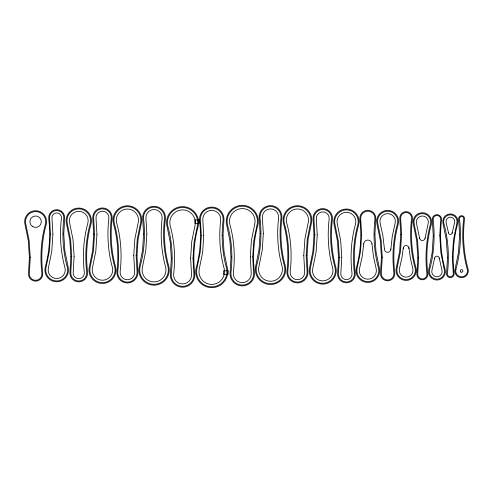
<?xml version="1.0" encoding="UTF-8"?>
<svg xmlns="http://www.w3.org/2000/svg" width="493" height="493" viewBox="0 0 493 493"><rect width="100%" height="100%" fill="white"/><g stroke="black" fill="none" stroke-linecap="round" stroke-linejoin="round"><path stroke-width="0.74" d="M390.813 249.569L392.262 236.344L395.078 223.415A7.722 7.722 0 0 0 387.634 213.642A7.722 7.722 0 0 0 380.183 223.415L382.913 235.802L384.392 248.645M363.723 243.788L362.25 256.305L359.582 268.352A8.566 8.566 0 0 0 367.84 279.192A8.566 8.566 0 0 0 376.097 268.352L373.441 256.366L371.956 243.788M403.348 247.659L401.869 258.116L399.49 268.475A6.877 6.877 0 0 0 406.121 277.183A6.877 6.877 0 0 0 412.758 268.475L410.386 258.141L408.9 247.659M143.549 216.556L143.592 216.193A10.55 10.55 0 0 1 156.349 207.38L156.712 207.473A10.55 10.55 0 0 1 164.477 216.193L164.52 216.556A10.55 10.55 0 0 1 164.508 218.886C162.665 234.668 163.633 250.832 167.86 266.171A14.34 14.34 0 0 1 154.032 284.319A14.34 14.34 0 0 1 140.209 266.171C144.437 250.832 145.404 234.668 143.562 218.886A10.55 10.55 0 0 1 143.543 216.556M260.021 215.909L260.07 215.546A10.55 10.55 0 0 1 267.828 206.82L268.192 206.74A10.55 10.55 0 0 1 280.948 215.54L280.992 215.909A10.55 10.55 0 0 1 280.979 218.239C279.143 234.021 280.104 250.185 284.332 265.524A14.34 14.34 0 0 1 270.509 283.672A14.34 14.34 0 0 1 256.68 265.524C260.914 250.185 261.875 234.021 260.033 218.239A10.55 10.55 0 0 1 260.014 215.909M425.058 238.335L428.164 223.612A6.033 6.033 0 0 0 422.347 215.977A6.033 6.033 0 0 0 416.53 223.612L419.635 238.335M434.66 257.968L431.942 270.226A5.189 5.189 0 0 0 436.946 276.795A5.189 5.189 0 0 0 441.95 270.226L439.232 257.968M452.149 233.078L454.54 222.676A4.351 4.351 0 0 0 450.349 217.173A4.351 4.351 0 0 0 446.159 222.676L448.464 232.634M455.908 269.388C460.425 253.001 461.473 235.746 459.507 218.892A2.108 2.108 0 0 1 461.602 216.538A2.108 2.108 0 0 1 463.697 218.892C461.731 235.746 462.779 253.008 467.296 269.388A5.904 5.904 0 0 1 461.602 276.856A5.904 5.904 0 0 1 455.908 269.388M448.507 232.869L448.482 232.721A1.88 1.88 0 0 0 450.349 234.415A1.88 1.88 0 0 0 452.223 232.678M384.411 248.934L384.411 248.99A3.223 3.223 0 0 0 387.627 252.299A3.223 3.223 0 0 0 390.85 248.971M434.616 258.215A2.342 2.342 0 0 1 439.275 258.215M425.114 237.94A2.779 2.779 0 0 1 422.347 240.504A2.779 2.779 0 0 1 419.574 237.94M403.249 248.614A2.878 2.878 0 0 1 406.121 245.551A2.878 2.878 0 0 1 408.999 248.614M363.705 244.066A4.135 4.135 0 0 1 367.84 240.079A4.135 4.135 0 0 1 371.975 244.066M63.757 233.811L64.823 250.66L68.089 266.842A11.807 11.807 0 0 1 56.701 281.786A11.807 11.807 0 0 1 45.319 266.842C49.633 251.196 50.619 234.699 48.745 218.596A8.011 8.011 0 0 1 56.701 209.661A8.011 8.011 0 0 1 64.663 218.596L63.757 233.811M71.713 256.434L70.807 272.099A8.011 8.011 0 0 0 78.763 281.035A8.011 8.011 0 0 0 86.725 272.099C84.845 255.996 85.837 239.499 90.151 223.847A11.807 11.807 0 0 0 78.763 208.909A11.807 11.807 0 0 0 67.381 223.847L70.641 240.036L71.713 256.434M74.116 256.434L73.192 272.376A5.614 5.614 0 0 0 78.763 278.637A5.614 5.614 0 0 0 84.34 272.376C82.423 255.966 83.44 239.16 87.834 223.212A9.41 9.41 0 0 0 78.763 211.306A9.41 9.41 0 0 0 69.692 223.212L73.026 239.721L74.116 256.434M93.707 234.083L92.653 250.456L89.436 266.399A13.496 13.496 0 0 0 102.452 283.475A13.496 13.496 0 0 0 115.461 266.399C111.202 250.955 110.229 234.68 112.084 218.793A9.7 9.7 0 0 0 102.452 207.972A9.7 9.7 0 0 0 92.813 218.793L93.707 234.083M133.745 255.657L134.657 271.594A7.303 7.303 0 0 1 127.404 279.734A7.303 7.303 0 0 1 120.15 271.594C122.042 255.399 121.044 238.809 116.705 223.07A11.099 11.099 0 0 1 127.404 209.032A11.099 11.099 0 0 1 138.102 223.07L134.872 238.939L133.745 255.657M136.142 255.664L137.042 271.316A9.7 9.7 0 0 1 127.404 282.132A9.7 9.7 0 0 1 117.765 271.316C119.62 255.423 118.647 239.148 114.388 223.711A13.496 13.496 0 0 1 127.404 206.629A13.496 13.496 0 0 1 140.413 223.711L137.251 239.259L136.142 255.664M136.986 255.608L137.88 271.218A10.544 10.544 0 0 1 127.404 282.976A10.544 10.544 0 0 1 116.927 271.218C118.77 255.436 117.809 239.271 113.575 223.933A14.34 14.34 0 0 1 127.404 205.784A14.34 14.34 0 0 1 141.226 223.933L138.089 239.37L136.986 255.608M143.611 234.002L142.557 250.29L139.396 265.949A15.184 15.184 0 0 0 154.032 285.164A15.184 15.184 0 0 0 168.674 265.949C164.471 250.715 163.516 234.662 165.346 218.984A11.388 11.388 0 0 0 154.032 206.284A11.388 11.388 0 0 0 142.724 218.984L143.611 234.002M146.852 234.07L145.799 250.53L142.526 266.812A11.937 11.937 0 0 0 154.032 281.916A11.937 11.937 0 0 0 165.543 266.812C161.236 251.177 160.25 234.699 162.123 218.615A8.147 8.147 0 0 0 154.032 209.531A8.147 8.147 0 0 0 145.946 218.615L146.852 234.07M171.317 258.24L170.436 273.56A12.233 12.233 0 0 0 182.583 287.197A12.233 12.233 0 0 0 194.735 273.56C192.917 257.993 193.866 242.045 198.038 226.916A16.029 16.029 0 0 0 182.583 206.635A16.029 16.029 0 0 0 167.133 226.916L170.258 242.346L171.317 258.24M190.612 258.184L191.512 273.929A8.985 8.985 0 0 1 182.583 283.956A8.985 8.985 0 0 1 173.659 273.929C175.526 257.95 174.54 241.588 170.264 226.053A12.781 12.781 0 0 1 182.583 209.876A12.781 12.781 0 0 1 194.908 226.053L191.728 241.693L190.612 258.184M193.009 258.19L193.897 273.658A11.388 11.388 0 0 1 182.583 286.359A11.388 11.388 0 0 1 171.274 273.658C173.105 257.981 172.149 241.927 167.947 226.694A15.184 15.184 0 0 1 182.583 207.479A15.184 15.184 0 0 1 197.225 226.694L194.106 242.014L193.009 258.19M201.323 235.66L200.275 251.948L197.114 267.607A15.184 15.184 0 0 0 211.75 286.821A15.184 15.184 0 0 0 226.392 267.607C222.189 252.373 221.234 236.313 223.064 220.642A11.388 11.388 0 0 0 211.75 207.941A11.388 11.388 0 0 0 200.441 220.642L201.323 235.66M203.726 235.66L202.654 252.262L199.425 268.241A12.781 12.781 0 0 0 211.75 284.418A12.781 12.781 0 0 0 224.075 268.241C219.792 252.712 218.812 236.344 220.679 220.365A8.985 8.985 0 0 0 211.75 210.345A8.985 8.985 0 0 0 202.826 220.365L203.726 235.66M223.021 235.407L224.019 251.498L227.205 267.385A16.029 16.029 0 0 1 211.75 287.666A16.029 16.029 0 0 1 196.3 267.385C200.472 252.25 201.415 236.307 199.603 220.741A12.233 12.233 0 0 1 211.75 207.097A12.233 12.233 0 0 1 223.902 220.741L223.021 235.407M231.014 256.939L230.132 272.259A12.233 12.233 0 0 0 242.285 285.903A12.233 12.233 0 0 0 254.431 272.259C252.613 256.693 253.562 240.75 257.734 225.615A16.029 16.029 0 0 0 242.285 205.334A16.029 16.029 0 0 0 226.829 225.615L229.954 241.046L231.014 256.939M250.308 256.89L251.208 272.635A8.985 8.985 0 0 1 242.285 282.655A8.985 8.985 0 0 1 233.355 272.635C235.223 256.656 234.243 240.288 229.96 224.759A12.781 12.781 0 0 1 242.285 208.582A12.781 12.781 0 0 1 254.604 224.759L251.424 240.393L250.308 256.89M252.712 256.896L253.593 272.358A11.388 11.388 0 0 1 242.285 285.059A11.388 11.388 0 0 1 230.97 272.358C232.801 256.68 231.846 240.627 227.643 225.393A15.184 15.184 0 0 1 242.285 206.179A15.184 15.184 0 0 1 256.921 225.393L253.803 240.713L252.712 256.896M260.082 233.355L259.035 249.643L255.867 265.302A15.184 15.184 0 0 0 270.509 284.516A15.184 15.184 0 0 0 285.145 265.302C280.948 250.068 279.993 234.009 281.817 218.337A11.388 11.388 0 0 0 270.509 205.636A11.388 11.388 0 0 0 259.195 218.337L260.082 233.355M263.324 233.417L262.27 249.877L258.998 266.165A11.937 11.937 0 0 0 270.509 281.269A11.937 11.937 0 0 0 282.021 266.165C277.707 250.524 276.721 234.052 278.594 217.961A8.147 8.147 0 0 0 270.509 208.878A8.147 8.147 0 0 0 262.418 217.961L263.324 233.417M303.774 255.602L304.686 271.532A7.303 7.303 0 0 1 297.439 279.673A7.303 7.303 0 0 1 290.186 271.532C292.078 255.337 291.08 238.748 286.741 223.009A11.099 11.099 0 0 1 297.439 208.97A11.099 11.099 0 0 1 308.137 223.009L304.908 238.877L303.774 255.602M306.178 255.608L307.071 271.255A9.7 9.7 0 0 1 297.439 282.076A9.7 9.7 0 0 1 287.801 271.255C289.656 255.368 288.682 239.093 284.424 223.649A13.496 13.496 0 0 1 297.439 206.567A13.496 13.496 0 0 1 310.448 223.649L307.287 239.204L306.178 255.608M307.022 255.553L307.909 271.156A10.544 10.544 0 0 1 297.439 282.914A10.544 10.544 0 0 1 286.963 271.156C288.806 255.374 287.838 239.21 283.611 223.871A14.34 14.34 0 0 1 297.439 205.729A14.34 14.34 0 0 1 311.262 223.871L308.119 239.315L307.022 255.553M314.004 234.73L312.944 251.103L309.727 267.046A13.496 13.496 0 0 0 322.742 284.122A13.496 13.496 0 0 0 335.758 267.046C331.499 251.603 330.526 235.327 332.381 219.44A9.7 9.7 0 0 0 322.742 208.619A9.7 9.7 0 0 0 313.104 219.44L314.004 234.73M339.375 257.408L338.469 273.073A8.011 8.011 0 0 0 346.425 282.008A8.011 8.011 0 0 0 354.387 273.073C352.507 256.964 353.499 240.473 357.813 224.82A11.807 11.807 0 0 0 346.425 209.876A11.807 11.807 0 0 0 335.043 224.82L338.303 241.009L339.375 257.408M341.772 257.401L340.854 273.35A5.614 5.614 0 0 0 346.425 279.611A5.614 5.614 0 0 0 352.002 273.35C350.085 256.939 351.102 240.134 355.496 224.186A9.41 9.41 0 0 0 346.425 212.28A9.41 9.41 0 0 0 337.354 224.186L340.688 240.695L341.772 257.401M374.89 234.458L375.962 251.307L379.228 267.496A11.807 11.807 0 0 1 367.84 282.44A11.807 11.807 0 0 1 356.451 267.496C360.771 251.843 361.757 235.352 359.878 219.243A8.011 8.011 0 0 1 367.84 210.308A8.011 8.011 0 0 1 375.802 219.243L374.89 234.458M452.34 257.099L453.283 273.486A2.952 2.952 0 0 1 450.349 276.783A2.952 2.952 0 0 1 447.416 273.486C449.37 256.742 448.328 239.586 443.842 223.311A6.748 6.748 0 0 1 450.349 214.775A6.748 6.748 0 0 1 456.857 223.311L453.474 240.005L452.34 257.099M459.612 234.859L458.478 252.471L455.094 269.16A6.748 6.748 0 0 0 461.602 277.701A6.748 6.748 0 0 0 468.11 269.16C463.623 252.884 462.582 235.734 464.535 218.984A2.952 2.952 0 0 0 461.602 215.694A2.952 2.952 0 0 0 458.669 218.984L459.612 234.859M29.407 257.543L28.495 273.171A7.173 7.173 0 0 0 35.613 281.164A7.173 7.173 0 0 0 42.737 273.171C40.845 256.958 41.843 240.356 46.188 224.598A10.963 10.963 0 0 0 35.613 210.721A10.963 10.963 0 0 0 25.044 224.598L28.292 240.609L29.407 257.543M30.252 257.543L29.327 273.264A6.329 6.329 0 0 0 35.613 280.32A6.329 6.329 0 0 0 41.899 273.264C39.995 256.945 40.999 240.233 45.374 224.377A10.125 10.125 0 0 0 35.613 211.565A10.125 10.125 0 0 0 25.858 224.377L29.124 240.498L30.252 257.543M50.496 234.132L49.392 250.968L46.132 267.07A10.963 10.963 0 0 0 56.701 280.942A10.963 10.963 0 0 0 67.276 267.07C62.931 251.313 61.933 234.711 63.825 218.498A7.173 7.173 0 0 0 56.701 210.505A7.173 7.173 0 0 0 49.583 218.498L50.496 234.132M52.893 234.132L51.771 251.282L48.443 267.705A8.566 8.566 0 0 0 56.701 278.545A8.566 8.566 0 0 0 64.959 267.705C60.534 251.652 59.511 234.742 61.44 218.22A4.77 4.77 0 0 0 56.701 212.902A4.77 4.77 0 0 0 51.962 218.22L52.893 234.132M70.869 256.637L69.969 272A8.856 8.856 0 0 0 78.763 281.879A8.856 8.856 0 0 0 87.563 272C85.696 256.003 86.676 239.623 90.965 224.075A12.652 12.652 0 0 0 78.763 208.064A12.652 12.652 0 0 0 66.567 224.075L69.796 240.048L70.869 256.637M94.551 234.255L93.448 250.888L90.25 266.621A12.652 12.652 0 0 0 102.452 282.631A12.652 12.652 0 0 0 114.647 266.621C110.364 251.073 109.378 234.693 111.245 218.695A8.856 8.856 0 0 0 102.452 208.816A8.856 8.856 0 0 0 93.652 218.695L94.551 234.255M96.955 234.255L95.827 251.208L92.567 267.255A10.254 10.254 0 0 0 102.452 280.234A10.254 10.254 0 0 0 112.336 267.255C107.967 251.418 106.963 234.717 108.861 218.417A6.458 6.458 0 0 0 102.452 211.214A6.458 6.458 0 0 0 96.036 218.417L96.955 234.255M314.848 234.902L313.739 251.535L310.541 267.268A12.652 12.652 0 0 0 322.742 283.284A12.652 12.652 0 0 0 334.944 267.268C330.655 251.726 329.675 235.34 331.542 219.342A8.856 8.856 0 0 0 322.742 209.463A8.856 8.856 0 0 0 313.942 219.342L314.848 234.902M317.245 234.902L316.118 251.855L312.858 267.909A10.254 10.254 0 0 0 322.742 280.881A10.254 10.254 0 0 0 332.627 267.909C328.258 252.065 327.253 235.371 329.158 219.065A6.458 6.458 0 0 0 322.742 211.867A6.458 6.458 0 0 0 316.327 219.065L317.245 234.902M338.531 257.611L337.631 272.974A8.856 8.856 0 0 0 346.425 282.853A8.856 8.856 0 0 0 355.225 272.974C353.358 256.976 354.338 240.596 358.627 225.048A12.652 12.652 0 0 0 346.425 209.038A12.652 12.652 0 0 0 334.229 225.048L337.459 241.022L338.531 257.611M361.634 234.785L360.531 251.615L357.265 267.717A10.963 10.963 0 0 0 367.84 281.595A10.963 10.963 0 0 0 378.414 267.717C374.07 251.96 373.072 235.358 374.963 219.151A7.173 7.173 0 0 0 367.84 211.152A7.173 7.173 0 0 0 360.716 219.151L361.634 234.785M381.422 257.223L380.51 272.845A7.173 7.173 0 0 0 387.634 280.844A7.173 7.173 0 0 0 394.751 272.845C392.859 256.631 393.858 240.029 398.202 224.272A10.963 10.963 0 0 0 387.634 210.4A10.963 10.963 0 0 0 377.059 224.272L380.306 240.282L381.422 257.223M382.266 257.223L381.348 272.943A6.329 6.329 0 0 0 387.634 279.999A6.329 6.329 0 0 0 393.913 272.943C392.009 256.625 393.02 239.912 397.389 224.05A10.125 10.125 0 0 0 387.634 211.244A10.125 10.125 0 0 0 377.872 224.05L381.144 240.171L382.266 257.223M400.76 234.502L399.663 251.294L396.366 267.619A10.125 10.125 0 0 0 406.121 280.425A10.125 10.125 0 0 0 415.882 267.619C411.507 251.757 410.503 235.044 412.407 218.726A6.329 6.329 0 0 0 406.121 211.67A6.329 6.329 0 0 0 399.841 218.726L400.76 234.502M401.604 234.502L400.501 251.405L397.179 267.841A9.281 9.281 0 0 0 406.121 279.58A9.281 9.281 0 0 0 415.069 267.841C410.669 251.88 409.652 235.056 411.569 218.627A5.485 5.485 0 0 0 406.121 212.514A5.485 5.485 0 0 0 400.68 218.627L401.604 234.502M417.824 257.864L416.899 273.689A5.485 5.485 0 0 0 422.347 279.802A5.485 5.485 0 0 0 427.795 273.689C425.878 257.26 426.889 240.442 431.289 224.475A9.281 9.281 0 0 0 422.347 212.736A9.281 9.281 0 0 0 413.399 224.475L416.702 240.763L417.824 257.864M418.668 257.864L417.737 273.788A4.64 4.64 0 0 0 422.347 278.958A4.64 4.64 0 0 0 426.956 273.788C425.021 257.254 426.051 240.319 430.481 224.253A8.436 8.436 0 0 0 422.347 213.58A8.436 8.436 0 0 0 414.212 224.253L417.528 240.578L418.668 257.864M433.267 235.876L432.158 252.792L428.811 269.363A8.436 8.436 0 0 0 436.946 280.036A8.436 8.436 0 0 0 445.08 269.363C440.65 253.297 439.627 236.363 441.555 219.829A4.64 4.64 0 0 0 436.946 214.658A4.64 4.64 0 0 0 432.336 219.829L433.267 235.876M439.781 235.26L440.865 252.681L444.267 269.585A7.592 7.592 0 0 1 436.946 279.192A7.592 7.592 0 0 1 429.625 269.585C434.086 253.414 435.116 236.375 433.174 219.73A3.796 3.796 0 0 1 436.946 215.496A3.796 3.796 0 0 1 440.717 219.73L439.781 235.26M447.515 257.488L446.578 273.387A3.796 3.796 0 0 0 450.349 277.621A3.796 3.796 0 0 0 454.121 273.387C452.18 256.748 453.209 239.709 457.664 223.539A7.592 7.592 0 0 0 450.349 213.931A7.592 7.592 0 0 0 443.028 223.539L446.368 239.974L447.515 257.488M199.018 219.878L194.914 219.878L194.914 223.545L199.018 223.545L199.018 219.878M228.08 270.749L223.465 270.749L223.465 274.416L228.08 274.416L228.08 270.749M460.955 272.074A1.3 1.3 0 0 0 462.902 270.953A1.3 1.3 0 0 0 460.955 269.831A1.3 1.3 0 0 0 460.955 272.074M32.748 226.632A5.719 5.719 0 0 0 41.332 221.702A5.719 5.719 0 0 0 32.766 216.729A5.719 5.719 0 0 0 32.748 226.632"/></g></svg>
